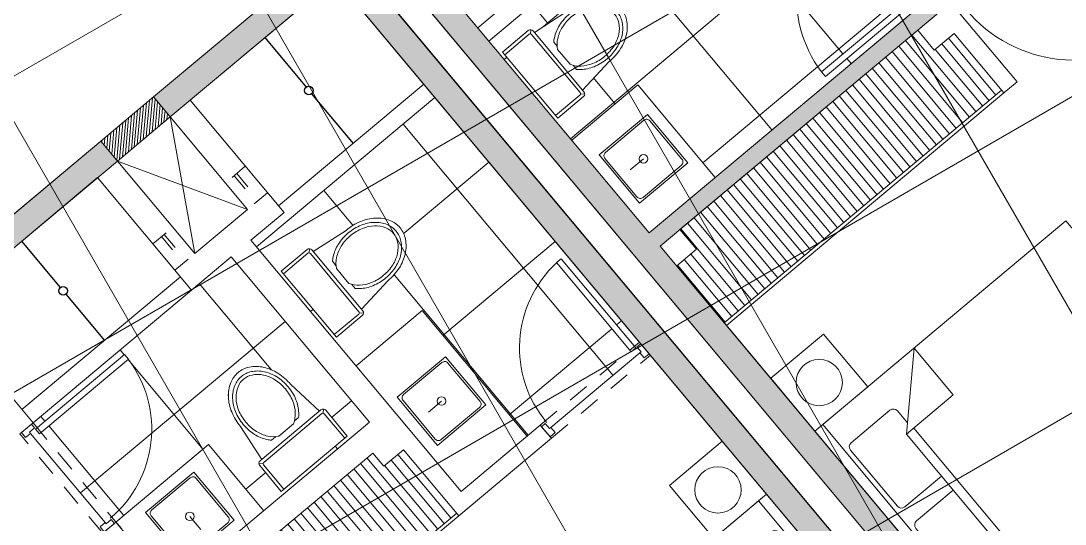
# Model space of a CAD drawing. Header units: inches. Extents: x 0 to 766, y -245 to 236.
# Drawn here: x 231.56 to 237.63, y 31.58 to 34.5 of the extents above; entities that cross this region are included whole.
import ezdxf

# ---------------------------------------------------------------- set-up
doc = ezdxf.new("R2010")
doc.units = ezdxf.units.IN
doc.header["$MEASUREMENT"] = 0
doc.set_wipeout_variables(frame=1)
doc.linetypes.add('HIDDEN2', pattern=[0.1875, 0.125, -0.0625])
for name, color, linetype, lineweight in [('A-PLACAS', 251, 'Continuous', 9), ('CLOSET', 251, 'Continuous', 9), ('DLP_ETAPAS', 251, 'Continuous', 9), ('DLP_HATCH', 251, 'Continuous', 9), ('HATCH', 251, 'Continuous', 9), ('MOBILIARIO', 251, 'Continuous', 9), ('MURO-BAJO', 251, 'Continuous', 9), ('MUROS', 251, 'Continuous', 9), ('PROYECCIONES', 251, 'HIDDEN2', 9), ('PUERTAS', 251, 'Continuous', 9), ('SANITARIOS', 251, 'Continuous', 9)]:
    doc.layers.add(name, color=color, linetype=linetype, lineweight=lineweight)

# ---------------------------------------------------------------- blocks, each defined once
blk = doc.blocks.new('CAMA 2PLAZAS C_VELADOR')
at = {"layer": 'MOBILIARIO'}
for p, q in [((-1.8499, 0), (-0.3999, 0)), ((-1.8499, -0.06), (-1.8499, 0)), ((-0.3999, 0), (-0.3999, -0.06))]:
    blk.add_line(p, q, dxfattribs=at)
at = {"layer": 'MOBILIARIO', "linetype": 'Continuous'}
for p, q in [((-1.8499, -0.06), (-0.3999, -0.06)), ((-1.8499, -1.9), (-1.8499, -0.06)), ((-0.3999, -0.06), (-0.3999, -1.9)), ((-1.6633, -0.3958), (-1.6633, -0.1184)), ((-1.6327, -0.0878), (-1.2086, -0.0878)), ((-1.1779, -0.1184), (-1.1779, -0.3958)), ((-1.0719, -0.3958), (-1.0719, -0.1184)), ((-1.0413, -0.0878), (-0.6172, -0.0878)), ((-0.5866, -0.1184), (-0.5866, -0.4118)), ((-1.8499, -0.396), (-0.7546, -0.396)), ((-0.3999, -0.7507), (-0.7546, -0.396)), ((-0.7546, -0.396), (-0.7546, -0.7507)), ((-0.7546, -0.452), (-1.8499, -0.452)), ((-0.6172, -0.4424), (-0.7082, -0.4424)), ((-0.7546, -0.7507), (-0.3999, -0.7507)), ((-0.3999, -1.9), (-1.8499, -1.9))]:
    blk.add_line(p, q, dxfattribs=at)
at = {"layer": 'MOBILIARIO'}
for points in [[(-2.2499, -0.4), (-1.8499, -0.4), (-1.8499, 0), (-2.2499, 0)], [(-0.4, -0.4), (0, -0.4), (0, 0), (-0.4, 0)]]:
    blk.add_lwpolyline(points, close=True, dxfattribs=at)
for centre in [(-2.0499, -0.2), (-0.2, -0.2)]:
    blk.add_circle(centre, 0.1344, dxfattribs=at)
at = {"layer": 'MOBILIARIO', "linetype": 'Continuous'}
for centre, start, end in [((-1.6327, -0.1184), 90, 180), ((-1.2086, -0.1184), 0, 90), ((-1.0413, -0.1184), 90, 180), ((-0.6172, -0.1184), 0, 90), ((-0.6172, -0.4118), 270, 0)]:
    blk.add_arc(centre, 0.0306, start, end, dxfattribs=at)
blk = doc.blocks.new('P-80 MARCO 3.5x1.5')
at = {"layer": 'PUERTAS'}
for p, q in [((0.038, 0.0762), (0.038, 0.7962)), ((0.038, 0.7962), (0.073, 0.7962)), ((0.073, 0.7962), (0.073, 0.0762)), ((0.038, 0.0762), (0.073, 0.0762))]:
    blk.add_line(p, q, dxfattribs=at)
at = {"layer": 'PUERTAS', "linetype": 'Continuous'}
for p, q in [((0, 0), (0, 0.0762)), ((0, 0.0762), (0.028, 0.0762)), ((0.028, 0.0762), (0.028, 0.0382)), ((0.8, 0.0762), (0.772, 0.0762)), ((0.772, 0.0762), (0.772, 0.0382)), ((0.8, 0), (0.8, 0.0762)), ((0, 0), (0.038, 0)), ((0.028, 0.0382), (0.038, 0.0382)), ((0.038, 0.0382), (0.038, 0)), ((0.762, 0.0382), (0.762, 0)), ((0.772, 0.0382), (0.762, 0.0382)), ((0.8, 0), (0.762, 0))]:
    blk.add_line(p, q, dxfattribs=at)
at = {"layer": 'PUERTAS', "color": 7, "linetype": 'Continuous'}
blk.add_arc((0.0365, 0.0755), 0.7216, 0.05198, 87.09685, dxfattribs=at)
blk = doc.blocks.new('SIFON JET_PLANTA')
blk.add_wipeout([(0, -0.25), (-0.195, -0.25), (-0.1995, -0.2495), (-0.2029, -0.2484), (-0.2029, -0.2484), (-0.2067, -0.2462), (-0.2067, -0.2462), (-0.209, -0.244), (-0.209, -0.244), (-0.2091, -0.2441), (-0.2108, -0.2423), (-0.2108, -0.2423), (-0.2108, -0.2423), (-0.2126, -0.2395), (-0.2126, -0.2395), (-0.2138, -0.2369), (-0.2138, -0.2369), (-0.2147, -0.2335), (-0.215, -0.23), (-0.215, -0.227), (-0.215, -0.2181), (-0.44, -0.19), (-0.4428, -0.19), (-0.4467, -0.1899), (-0.449, -0.1899), (-0.4518, -0.1898), (-0.455, -0.1897), (-0.4568, -0.1896), (-0.4592, -0.1894), (-0.4619, -0.1893), (-0.4639, -0.1891), (-0.4651, -0.189), (-0.4651, -0.189), (-0.4695, -0.1887), (-0.4735, -0.1883), (-0.4761, -0.188), (-0.4785, -0.1877), (-0.4812, -0.1874), (-0.4824, -0.1872), (-0.4862, -0.1867), (-0.4884, -0.1864), (-0.4916, -0.1859), (-0.4936, -0.1856), (-0.495, -0.1854), (-0.4974, -0.1849), (-0.4974, -0.1849), (-0.5022, -0.184), (-0.5066, -0.1832), (-0.5094, -0.1826), (-0.5118, -0.1821), (-0.5151, -0.1813), (-0.5177, -0.1807), (-0.5217, -0.1796), (-0.5238, -0.1791), (-0.5267, -0.1783), (-0.5267, -0.1783), (-0.5296, -0.1775), (-0.5321, -0.1768), (-0.5352, -0.1759), (-0.5385, -0.1749), (-0.5385, -0.1749), (-0.5412, -0.174), (-0.5428, -0.1735), (-0.5449, -0.1728), (-0.5465, -0.1722), (-0.5491, -0.1713), (-0.551, -0.1706), (-0.5543, -0.1693), (-0.5568, -0.1683), (-0.5598, -0.1671), (-0.5614, -0.1664), (-0.5644, -0.1652), (-0.5659, -0.1645), (-0.5675, -0.1637), (-0.5702, -0.1625), (-0.5738, -0.1608), (-0.5759, -0.1598), (-0.5781, -0.1587), (-0.5833, -0.1559), (-0.5871, -0.1538), (-0.5896, -0.1524), (-0.5918, -0.1511), (-0.5936, -0.15), (-0.595, -0.1492), (-0.5964, -0.1483), (-0.5987, -0.1469), (-0.6004, -0.1458), (-0.602, -0.1448), (-0.6039, -0.1435), (-0.6058, -0.1422), (-0.607, -0.1415), (-0.6086, -0.1403), (-0.612, -0.1379), (-0.6142, -0.1363), (-0.6153, -0.1355), (-0.6168, -0.1344), (-0.6179, -0.1335), (-0.6193, -0.1324), (-0.6204, -0.1315), (-0.6215, -0.1307), (-0.6223, -0.13), (-0.6235, -0.1291), (-0.6245, -0.1281), (-0.6245, -0.1281), (-0.6262, -0.1268), (-0.6276, -0.1255), (-0.6288, -0.1244), (-0.6305, -0.123), (-0.6318, -0.1217), (-0.6318, -0.1217), (-0.6335, -0.1201), (-0.6347, -0.119), (-0.6347, -0.119), (-0.6379, -0.1158), (-0.64, -0.1137), (-0.6458, -0.1074), (-0.6494, -0.1032), (-0.6554, -0.0958), (-0.6599, -0.0897), (-0.6623, -0.0862), (-0.6646, -0.0826), (-0.6679, -0.0774), (-0.6706, -0.0727), (-0.6722, -0.0699), (-0.6751, -0.0642), (-0.677, -0.0602), (-0.6779, -0.0581), (-0.6792, -0.0551), (-0.6803, -0.0522), (-0.6814, -0.0492), (-0.6827, -0.0457), (-0.6838, -0.0419), (-0.6855, -0.0361), (-0.6864, -0.0321), (-0.687, -0.0296), (-0.6876, -0.0264), (-0.6881, -0.0232), (-0.6891, -0.0164), (-0.6896, -0.0111), (-0.6899, -0.0065), (-0.69, 0), (-0.6899, 0.0044), (-0.6897, 0.0096), (-0.6893, 0.014), (-0.6887, 0.0194), (-0.6881, 0.0236), (-0.6881, 0.0236), (-0.6872, 0.0284), (-0.6867, 0.031), (-0.6855, 0.0361), (-0.6855, 0.0361), (-0.6838, 0.0421), (-0.6838, 0.0421), (-0.6819, 0.048), (-0.6804, 0.0521), (-0.6793, 0.0547), (-0.6779, 0.0582), (-0.6745, 0.0655), (-0.6745, 0.0655), (-0.6722, 0.0699), (-0.6705, 0.0728), (-0.669, 0.0755), (-0.6672, 0.0785), (-0.665, 0.082), (-0.6634, 0.0845), (-0.6611, 0.088), (-0.657, 0.0936), (-0.657, 0.0936), (-0.6534, 0.0984), (-0.6534, 0.0984), (-0.6503, 0.1023), (-0.6453, 0.108), (-0.6386, 0.1152), (-0.6326, 0.121), (-0.6299, 0.1235), (-0.6251, 0.1276), (-0.6206, 0.1314), (-0.6168, 0.1344), (-0.6106, 0.1389), (-0.6061, 0.142), (-0.6, 0.1461), (-0.5963, 0.1484), (-0.5908, 0.1517), (-0.5862, 0.1543), (-0.5794, 0.158), (-0.5693, 0.1629), (-0.5517, 0.1703), (-0.5465, 0.1722), (-0.5385, 0.1749), (-0.5346, 0.176), (-0.5265, 0.1784), (-0.5216, 0.1797), (-0.5148, 0.1813), (-0.5079, 0.1829), (-0.5016, 0.1842), (-0.4865, 0.1867), (-0.4763, 0.188), (-0.4726, 0.1884), (-0.4636, 0.1892), (-0.4549, 0.1897), (-0.449, 0.1899), (-0.44, 0.19), (-0.4322, 0.191), (-0.215, 0.2181), (-0.215, 0.2234), (-0.215, 0.2278), (-0.2149, 0.2323), (-0.2142, 0.2356), (-0.2129, 0.239), (-0.211, 0.2419), (-0.2091, 0.2441), (-0.2077, 0.2455), (-0.2055, 0.247), (-0.2007, 0.2492), (-0.195, 0.25), (-0.195, 0.25), (-0.1605, 0.25), (-0.0975, 0.25), (-0.0323, 0.25), (0, 0.25)])
for p, q in [((-0.2091, 0.2441), (-0.1921, 0.2271)), ((-0.195, 0.25), (0, 0.25)), ((0, 0.25), (0, -0.25)), ((-0.215, 0.2181), (-0.44, 0.19)), ((-0.215, -0.23), (-0.215, 0.23)), ((-0.195, -0.22), (-0.195, 0.22)), ((-0.185, 0.23), (0, 0.23)), ((-0.265, 0.0718), (-0.265, 0.1028)), ((-0.255, -0.0562), (-0.255, 0.0562)), ((-0.265, -0.1028), (-0.265, -0.0718)), ((-0.215, -0.2181), (-0.44, -0.19)), ((-0.2091, -0.2441), (-0.1921, -0.2271)), ((0, -0.23), (-0.185, -0.23)), ((0, -0.25), (-0.195, -0.25))]:
    blk.add_line(p, q)
for points in [[(-0.44, 0.19, 0.076393), (-0.5385, 0.1749, 0.086437), (-0.6168, 0.1344, 0.105872), (-0.6722, 0.0699, 0.125404), (-0.69, 0, 0.125404), (-0.6722, -0.0699, 0.105872), (-0.6168, -0.1344, 0.086437), (-0.5385, -0.1749, 0.076393), (-0.44, -0.19, 0.076393)], [(-0.265, 0.1028, 0.0362), (-0.2844, 0.1202, 0.08725), (-0.3535, 0.1565, 0.077598), (-0.44, 0.17, 0.077598), (-0.5265, 0.1565, 0.08725), (-0.5956, 0.1202, 0.105601), (-0.6443, 0.0627, 0.12364), (-0.66, 0, 0.12364), (-0.6443, -0.0627, 0.105601), (-0.5956, -0.1202, 0.08725), (-0.5265, -0.1565, 0.077598), (-0.44, -0.17, 0.077598)], [(-0.255, 0.0562, 0.100268), (-0.2967, 0.1044, 0.08725), (-0.3596, 0.1374, 0.077598), (-0.44, 0.15, 0.077598), (-0.5204, 0.1374, 0.08725), (-0.5833, 0.1044, 0.105601), (-0.6266, 0.0532, 0.12364), (-0.64, 0, 0.12364), (-0.6266, -0.0532, 0.105601), (-0.5833, -0.1044, 0.08725), (-0.5204, -0.1374, 0.077598), (-0.44, -0.15, 0.077598)], [(-0.44, -0.15, 0.077598), (-0.3596, -0.1374, 0.08725), (-0.2967, -0.1044, 0.100268), (-0.255, -0.0562, 0.12364)], [(-0.44, -0.17, 0.077598), (-0.3535, -0.1565, 0.08725), (-0.2844, -0.1202, 0.0362), (-0.265, -0.1028, 0.12364)]]:
    blk.add_lwpolyline(points, format="xyb")
for centre, radius, start, end in [((-0.195, 0.23), 0.02, 90, 180), ((-0.185, 0.22), 0.01, 90, 180), ((-0.195, -0.23), 0.02, 180, 270), ((-0.185, -0.22), 0.01, 180, 270)]:
    blk.add_arc(centre, radius, start, end)
blk = doc.blocks.new('BOWL-ITALGRIF_VARADERO')
blk.add_lwpolyline([(0.1825, 0.1825), (-0.1825, 0.1825), (-0.1825, -0.1825), (0.1825, -0.1825)], close=True)
blk.add_lwpolyline([(0.145, 0.17), (-0.145, 0.17, 0.414214), (-0.17, 0.145), (-0.17, -0.145, 0.414214), (-0.145, -0.17), (0.145, -0.17, 0.414214), (0.17, -0.145), (0.17, 0.145, 0.414214)], format="xyb", close=True)
blk.add_circle((0, 0), 0.025)
at = {"layer": 'PROYECCIONES', "color": 251, "ltscale": 0.1}
blk.add_line((0, 0), (0, -0.1825), dxfattribs=at)
blk = doc.blocks.new('P-90 MARCO 3.5x1.5')
at = {"layer": 'PUERTAS'}
for p, q in [((0.038, 0.0762), (0.038, 0.8962)), ((0.038, 0.8962), (0.073, 0.8962)), ((0.073, 0.8962), (0.073, 0.0762)), ((0.038, 0.0762), (0.073, 0.0762))]:
    blk.add_line(p, q, dxfattribs=at)
at = {"layer": 'PUERTAS', "linetype": 'Continuous'}
for p, q in [((0, 0), (0, 0.0762)), ((0, 0.0762), (0.028, 0.0762)), ((0.028, 0.0762), (0.028, 0.0382)), ((0.9, 0.0762), (0.872, 0.0762)), ((0.872, 0.0762), (0.872, 0.0382)), ((0.9, 0), (0.9, 0.0762)), ((0.028, 0.0382), (0.038, 0.0382)), ((0.038, 0.0382), (0.038, 0)), ((0.862, 0.0382), (0.862, 0)), ((0.872, 0.0382), (0.862, 0.0382)), ((0, 0), (0.038, 0)), ((0.9, 0), (0.862, 0))]:
    blk.add_line(p, q, dxfattribs=at)
at = {"layer": 'PUERTAS', "color": 7, "linetype": 'Continuous'}
blk.add_arc((0.038, 0.0762), 0.82, 0, 87.55371, dxfattribs=at)
blk = doc.blocks.new('A$C1EFC3661')
at = {"layer": 'PUERTAS'}
for p, q in [((0.038, 0.0762), (0.038, 0.75)), ((0.038, 0.75), (0.073, 0.75)), ((0.073, 0.75), (0.073, 0.0762)), ((0.038, 0.0762), (0.073, 0.0762))]:
    blk.add_line(p, q, dxfattribs=at)
at = {"layer": 'PUERTAS', "linetype": 'Continuous'}
for p, q in [((0, 0), (0, 0.0762)), ((0, 0.0762), (0.028, 0.0762)), ((0.028, 0.0762), (0.028, 0.0382)), ((0.75, 0.0762), (0.722, 0.0762)), ((0.722, 0.0762), (0.722, 0.0382)), ((0.75, 0), (0.75, 0.0762)), ((0, 0), (0.038, 0)), ((0.028, 0.0382), (0.038, 0.0382)), ((0.038, 0.0382), (0.038, 0)), ((0.712, 0.0382), (0.712, 0)), ((0.722, 0.0382), (0.712, 0.0382)), ((0.75, 0), (0.712, 0))]:
    blk.add_line(p, q, dxfattribs=at)
blk.add_arc((0.038, 0.0762), 0.6738, 89.99756, 90, dxfattribs=at)
at = {"layer": 'PUERTAS', "color": 7, "linetype": 'Continuous'}
blk.add_arc((0.038, 0.0762), 0.6738, 0, 87.02248, dxfattribs=at)
blk = doc.blocks.new('ESTRUCTURAS_PISO-1')
at = {"layer": 'HATCH'}
h = blk.add_hatch(color=256, dxfattribs=at)
h.dxf.hatch_style = 1
h.paths.add_polyline_path([(0.15, 19.45), (0.15, 14.6), (0, 14.6), (0, 19.45)])
h.paths.add_polyline_path([(0.15, 25.95), (-5.75, 25.95), (-5.75, 24.9), (-5.6, 24.9), (-5.6, 25.8), (0, 25.8), (0, 20.55), (-1.4, 20.55), (-1.4, 20.45), (0, 20.45), (0, 19.5), (1.8, 19.5), (1.8, 20.15), (1.7, 20.15), (1.7, 19.65), (0.15, 19.65)])
h.paths.add_polyline_path([(-2.4, 21.4), (-2.3, 21.4), (-2.3, 23.1), (-5.75, 23.1), (-5.75, 21.8), (-5.65, 21.8), (-5.65, 23), (-2.4, 23)], flags=17)
h.paths.add_polyline_path([(-5.75, 20.45), (-2.3, 20.45), (-2.3, 20.6), (-5.75, 20.6)], flags=17)
h.paths.add_polyline_path([(-6.25, 17.5), (-6.25, 17.75), (-5, 17.75), (-5, 17.5)])
h.paths.add_polyline_path([(1.15, 15.1), (1.05, 15.1), (1.05, 13.1), (0.15, 13.1), (0.15, 13.7), (0, 13.7), (0, 13.025), (0, 12.35), (0.15, 12.35), (0.15, 12.95), (1.05, 12.95), (1.05, 10.95), (1.15, 10.95), (1.15, 12.95), (6.4, 12.95), (6.4, 12.6), (6.55, 12.6), (6.55, 13.025), (6.55, 13.45), (6.4, 13.45), (6.4, 13.1), (1.15, 13.1)])
h.paths.add_polyline_path([(0.15, 6.5), (0.15, 11.45), (0, 11.45), (0, 6.6), (-1.45, 6.6), (-1.45, 7.05), (-4.1, 7.05), (-4.1, 6.9), (-1.6, 6.9), (-1.6, 6.45), (0, 6.45), (0, 1.15), (-0.9, 1.15), (-0.9, 1), (0, 1), (0, 0), (4.6, 0), (4.6, 0.15), (0.15, 0.15), (0.15, 6.35), (1.8, 6.35), (1.8, 6.5)])
h.paths.add_polyline_path([(2.7, 5.55), (6.15, 5.55), (6.15, 5.65), (2.7, 5.65)])
h.paths.add_polyline_path([(2.7, 6.45), (2.8, 6.45), (2.8, 8.15), (6.05, 8.15), (6.05, 6.85), (6.15, 6.85), (6.15, 8.25), (2.7, 8.25)])
h.paths.add_polyline_path([(2.8, 3.05), (6.05, 3.05), (6.05, 4.35), (6.15, 4.35), (6.15, 2.9), (2.7, 2.9), (2.7, 4.75), (2.8, 4.75)])
h.paths.add_polyline_path([(-8.4, 9.4), (-8.4, 9.3), (-6.65, 9.3), (-6.65, 8.4), (-7.25, 8.4), (-7.25, 8.25), (-6.5, 8.25), (-6.5, 15.55), (-4, 15.55), (-4, 8.25), (-1.9, 8.25), (-1.9, 8.4), (-3.85, 8.4), (-3.85, 12.1), (-1.2, 12.1), (-1.2, 12.25), (-3.85, 12.25), (-3.85, 13.85), (-1.2, 13.85), (-1.2, 14), (-3.85, 14), (-3.85, 15.7), (-6.65, 15.7), (-6.65, 9.4)])
h.paths.add_polyline_path([(-10.9, 0.4), (-10.75, 0.4), (-10.75, 3.5), (-10.6, 3.5), (-10.6, 0.2), (-10.9, 0.2)])
h.paths.add_polyline_path([(-6.15, 5.25), (-6.3, 5.25), (-6.3, 6.9), (-11.1, 6.9), (-11.1, 7.05), (-4.75, 7.05), (-4.75, 6.9), (-6.15, 6.9)])
h.paths.add_polyline_path([(-12, 6.9), (-12.6, 6.9), (-12.6, 6), (-10.6, 6), (-10.6, 5.9), (-12.6, 5.9), (-12.6, 0.4), (-12.45, 0.4), (-12.45, 0.2), (-12.6, 0.2), (-12.75, 0.2), (-12.75, 6.9), (-14.95, 6.9), (-14.95, 7.05), (-12.6, 7.05), (-12, 7.05)])
h.paths.add_polyline_path([(-6.2, 4.25), (-7.8, 4.25), (-7.8, 0.8), (-6.6, 0.8), (-6.6, 0.7), (-7.9, 0.7), (-7.9, 4.35), (-6.2, 4.35)])
h.paths.add_polyline_path([(-5.3, 4.35), (-5.3, 0.7), (-5.4, 0.7), (-5.4, 4.35)])
h.paths.add_polyline_path([(-2.8, 4.25), (-4.5, 4.25), (-4.5, 4.35), (-2.7, 4.35), (-2.7, 0.7), (-4.1, 0.7), (-4.1, 0.8), (-2.8, 0.8)])
h.paths.add_polyline_path([(-8.1, 14.9), (-8.4, 14.9), (-8.4, 11.8), (-8.25, 11.8), (-8.25, 14.7), (-8.1, 14.7)])
h.paths.add_polyline_path([(-16.3, 11.05), (-14.6, 11.05), (-14.6, 10.95), (-16.4, 10.95), (-16.4, 14.4), (-15, 14.4), (-15, 14.3), (-16.3, 14.3)])
h.paths.add_polyline_path([(-12.8, 10.05), (-12.8, 8.4), (-8.15, 8.4), (-8.15, 8.25), (-14.35, 8.25), (-14.35, 8.4), (-12.95, 8.4), (-12.95, 10.05)])
h.paths.add_polyline_path([(-13.7, 10.95), (-13.7, 14.4), (-13.8, 14.4), (-13.8, 10.95)])
h.paths.add_polyline_path([(-19.1, 8.4), (-19.1, 13.15), (-18.2, 13.15), (-18.2, 13.3), (-19.25, 13.3), (-19.25, 8.25), (-15, 8.25), (-15, 8.4)])
h.paths.add_polyline_path([(-11.2, 11.05), (-11.2, 14.3), (-12.45, 14.3), (-12.45, 14.4), (-11.1, 14.4), (-11.1, 10.95), (-12.9, 10.95), (-12.9, 11.05)])
h.paths.add_polyline_path([(-19.1, 0.85), (-17.8, 0.85), (-17.8, 0.7), (-19.25, 0.7), (-19.25, 7.05), (-17.65, 7.05), (-17.65, 6.9), (-19.1, 6.9), (-19.1, 4.6), (-16.9, 4.6), (-16.9, 4.5), (-19.1, 4.5)])
h.paths.add_polyline_path([(-16, 0.7), (-15.85, 0.7), (-15.85, 4.5), (-16, 4.5)])
h.paths.add_polyline_path([(-23.7117, 4.695), (-26.8328, 2.5272), (-26.7757, 2.4451), (-23.6547, 4.6128)])
h.paths.add_polyline_path([(-26.5244, 11.8122), (-27.6653, 13.4548), (-27.5421, 13.5404), (-26.4012, 11.8978), (-25.7851, 12.3256), (-25.3573, 11.7096), (-25.4805, 11.6241), (-25.8228, 12.1169), (-26.562, 11.6034), (-25.4211, 9.9608), (-25.5032, 9.9037), (-26.6441, 11.5464), (-30.8739, 8.6085), (-30.6743, 8.321), (-30.7975, 8.2355), (-31.2824, 8.9336), (-31.1592, 9.0192), (-30.9595, 8.7317)])
h.paths.add_polyline_path([(-22.35, 2.3), (-22.95, 2.3), (-22.95, 2.3712), (-23.7733, 3.5565), (-23.1983, 3.9558), (-23.1413, 3.8737), (-23.6341, 3.5314), (-22.8483, 2.4), (-22.25, 2.4), (-22.25, 0.2), (-22.95, 0.2), (-22.95, 0.3), (-22.35, 0.3)])
h.paths.add_polyline_path([(-25.968, 1.5451), (-26.0912, 1.4595), (-25.2164, 0.2), (-24.15, 0.2), (-24.15, 0.35), (-25.1379, 0.35)])
h.paths.add_polyline_path([(-24.2502, 5.295), (-25.22, 6.6912), (-28.1768, 4.6376), (-27.4352, 3.5699), (-27.5173, 3.5128), (-28.316, 4.6627), (-25.1949, 6.8304), (-24.1681, 5.352)])
h.paths.add_polyline_path([(-19.4, 0.7), (-20.45, 0.7), (-20.45, 0.85), (-19.55, 0.85), (-19.55, 6.9), (-20.8, 6.9), (-20.8, 7.05), (-19.4, 7.05)])
h.paths.add_polyline_path([(-24.9671, 10.8849), (-23.1416, 8.2566), (-24.4558, 7.3438), (-24.3987, 7.2617), (-23.2488, 8.0604), (-22.4428, 6.9), (-21.2, 6.9), (-21.2, 7.05), (-22.3644, 7.05), (-23.0971, 8.1049), (-22.9328, 8.219), (-24.8439, 10.9704)])
h.paths.add_polyline_path([(-29.6365, 12.0857), (-29.5509, 11.9625), (-32.0149, 10.2512), (-31.9293, 10.128), (-32.1346, 9.9854), (-32.3058, 10.2318)])
h.paths.add_polyline_path([(-36.7796, 20.0913), (-32.9194, 22.7724), (-33.0049, 22.8956), (-36.9884, 20.1289), (-36.3894, 19.2665), (-36.2662, 19.3521)])
h.paths.add_polyline_path([(-33.4575, 18.9895), (-32.4877, 17.5933), (-32.4056, 17.6503), (-33.4324, 19.1287), (-36.4303, 17.0465), (-35.6316, 15.8967), (-35.5495, 15.9537), (-36.2911, 17.0214)])
h.paths.add_polyline_path([(-31.9492, 16.9933), (-34.9471, 14.9111), (-34.89, 14.8289), (-31.8922, 16.9111)])
h.paths.add_polyline_path([(-33.4103, 12.8737), (-34.1233, 13.9004), (-34.2055, 13.8434), (-33.4354, 12.7346), (-30.4375, 14.8167), (-31.4358, 16.2541), (-31.518, 16.197), (-30.5767, 14.8418)])
h.paths.add_polyline_path([(-26.3945, 13.7287), (-26.5177, 13.6432), (-29.2559, 17.5855), (-29.1327, 17.6711)])
h.paths.add_polyline_path([(6.4, 14.95), (3.55, 14.95), (3.55, 15.1), (6.65, 15.1), (6.65, 14.8), (6.4, 14.8)])
h.paths.add_polyline_path([(2.7, 20.4), (6.15, 20.4), (6.15, 20.5), (2.7, 20.5)])
h.paths.add_polyline_path([(6.15, 17.8), (6.15, 19.2), (6.05, 19.2), (6.05, 17.9), (2.8, 17.9), (2.8, 19.6), (2.7, 19.6), (2.7, 17.8)])
h.paths.add_polyline_path([(5.05, 25.95), (0.2, 25.95), (0.2, 25.8), (4.9, 25.8), (4.9, 24.9), (5.05, 24.9)])
h.paths.add_polyline_path([(2.7, 23.1), (2.7, 21.3), (2.8, 21.3), (2.8, 23), (6.05, 23), (6.05, 21.7), (6.15, 21.7), (6.15, 23.1)])
h.paths.add_polyline_path([(-23.7523, 12.6418), (-22.0124, 10.1367), (-22.5463, 9.7659), (-22.6318, 9.8892), (-22.2212, 10.1744), (-23.8755, 12.5562), (-24.2862, 12.271), (-25.7123, 14.3243), (-25.5891, 14.4099), (-24.2485, 12.4797), (-23.2219, 13.1928), (-24.5054, 15.0408), (-24.9161, 14.7556), (-24.9731, 14.8377), (-24.4393, 15.2085), (-23.0987, 13.2784), (-18.7867, 16.2733), (-18.8723, 16.3965), (-18.708, 16.5106), (-18.5369, 16.2642)])
h.paths.add_polyline_path([(-20.0417, 18.0802), (-19.9562, 17.957), (-19.7919, 18.0711), (-19.963, 18.3175), (-22.4681, 16.5776), (-22.3825, 16.4544)])
h.paths.add_polyline_path([(-29.1612, 17.7122), (-30.6396, 16.6853), (-30.7252, 16.8085), (-29.37, 17.7498), (-32.9639, 22.9242), (-27.5431, 26.6892), (-26.8015, 25.6215), (-26.9247, 25.5359), (-27.5807, 26.4804), (-32.7551, 22.8865), (-29.8457, 18.6978), (-28.4906, 19.639), (-28.4335, 19.5569), (-29.7887, 18.6156)])
h.paths.add_polyline_path([(-27.4947, 19.7828), (-27.4376, 19.7007), (-24.5219, 21.7258), (-24.579, 21.808)])
h.paths.add_polyline_path([(-27.8689, 20.4969), (-27.951, 20.4399), (-28.9779, 21.9183), (-25.7747, 24.1431), (-25.7176, 24.0609), (-26.0051, 23.8613), (-25.2635, 22.7936), (-25.3456, 22.7365), (-26.0872, 23.8042), (-28.8387, 21.8932)])
h.paths.add_polyline_path([(-26.9812, 19.0436), (-26.0115, 17.6474), (-23.0958, 19.6725), (-23.8374, 20.7402), (-23.9195, 20.6832), (-23.2349, 19.6976), (-25.9864, 17.7866), (-26.8991, 19.1007)])
h.paths.add_polyline_path([(6.4, 11.25), (6.4, 11.1), (3.55, 11.1), (3.55, 10.95), (6.65, 10.95), (6.65, 11.25)])
edge = h.paths.add_edge_path()
edge.add_line((-29.9383, 6.8232), (-27.4744, 8.5346))
edge.add_line((-27.4744, 8.5346), (-27.5599, 8.6578))
edge.add_line((-27.5599, 8.6578), (-29.8186, 7.089))
edge.add_line((-29.8186, 7.089), (-29.9041, 7.2122))
edge.add_line((-29.9041, 7.2122), (-30.1095, 7.0696))
edge.add_line((-30.1095, 7.0696), (-29.9383, 6.8232))
edge = h.paths.add_edge_path(flags=17)
edge.add_line((-6.65, 15.7), (-6.25, 15.7))
h.paths.add_polyline_path([(-1.45, 15.4), (-1.45, 16.25), (-1.2, 16.25), (-1.2, 15.4)])
h.paths.add_polyline_path([(-2.6, 17.5), (-2.6, 17.75), (-1.5, 17.75), (-1.5, 17.5)])
h.paths.add_polyline_path([(-17.35, 7.05), (-15.85, 7.05), (-15.85, 6.9), (-17.35, 6.9)])
at = {"layer": 'A-PLACAS'}
for points in [[(-24.9671, 10.8849), (-23.1416, 8.2566), (-24.4558, 7.3438), (-24.3987, 7.2617), (-23.2488, 8.0604), (-22.4428, 6.9), (-21.2, 6.9), (-21.2, 7.05), (-22.3644, 7.05), (-23.0971, 8.1049), (-22.9328, 8.219), (-24.8439, 10.9704)], [(-19.1, 0.85), (-17.8, 0.85), (-17.8, 0.7), (-19.25, 0.7), (-19.25, 7.05), (-17.65, 7.05), (-17.65, 6.9), (-19.1, 6.9), (-19.1, 4.6), (-16.9, 4.6), (-16.9, 4.5), (-19.1, 4.5)]]:
    blk.add_lwpolyline(points, close=True, dxfattribs=at)
at = {"layer": 'A-PLACAS', "elevation": 0}
blk.add_lwpolyline([(-19.4, 0.7), (-20.45, 0.7), (-20.45, 0.85), (-19.55, 0.85), (-19.55, 6.9), (-20.8, 6.9), (-20.8, 7.05), (-19.4, 7.05)], close=True, dxfattribs=at)
blk = doc.blocks.new('TORRE-A_PLAN-GEN')
at = {"layer": 'HATCH'}
h = blk.add_hatch(dxfattribs=at)
h.set_pattern_fill('_USER', color=256, scale=0.6, angle=55.21776, double=1, pattern_type=0)
h.set_pattern_definition([(55.218, (22.94175, 5.8089), (-0.4928, 0.34228), []), (145.218, (22.94175, 5.8089), (-0.34228, -0.4928), [])])
h.paths.add_polyline_path([(23.2441, 6.2442), (24.1494, 7.5476), (24.1264, 7.5636), (24.148, 7.5948), (23.537, 8.0192), (23.5153, 7.988), (23.4923, 8.004), (23.0434, 7.3576), (22.5095, 7.7284), (21.7679, 6.6607), (22.3839, 6.2329), (22.6692, 6.6435)])
h.paths.add_polyline_path([(23.7074, 6.9779), (24.1181, 7.5693), (24.0894, 7.5892), (23.6787, 6.9979)], flags=16)
h = blk.add_hatch(dxfattribs=at)
h.set_pattern_fill('_USER', color=256, scale=0.05, angle=145.21776, pattern_type=0)
h.set_pattern_definition([(145.2178, (23.041, 5.776513), (-0.028523, -0.0410663), [])])
h.paths.add_polyline_path([(23.2498, 5.8141), (23.1642, 5.6909), (23.5174, 5.4456), (24.7153, 7.1704), (24.3622, 7.4157), (24.2766, 7.2925), (24.1534, 7.3781), (23.1266, 5.8997)])
h = blk.add_hatch(dxfattribs=at)
h.set_pattern_fill('_USER', color=256, scale=0.6, angle=55.21776, double=1, pattern_type=0)
h.set_pattern_definition([(55.218, (21.5523, 6.2626), (-0.4928, 0.34228), []), (145.218, (21.5523, 6.2626), (-0.34228, -0.4928), [])])
h.paths.add_polyline_path([(22.5047, 4.5662), (22.5869, 4.5091), (22.6439, 4.5913), (22.6537, 4.5845), (22.6697, 4.6075), (22.7009, 4.5858), (23.0911, 5.1476), (23.0968, 5.1558), (23.0656, 5.1775), (23.0815, 5.2005), (21.5523, 6.2626), (20.7822, 5.1538), (21.5214, 4.6404), (21.8066, 5.0511)])
h.paths.add_polyline_path([(22.4865, 5.5249), (22.5064, 5.5536), (23.0599, 5.1693), (23.0399, 5.1405)], flags=16)
h = blk.add_hatch(dxfattribs=at)
h.set_pattern_fill('ANSI31', color=256, scale=0.005, angle=55.21776)
h.set_pattern_definition([(100.2177591, (-2266.991042, -4881.390443), (-0.015623233175, -0.002816062883), [])])
h.paths.add_polyline_path([(20.1, 5.7494), (19.8719, 5.4208), (19.7487, 5.5064), (19.9768, 5.8349)])
h = blk.add_hatch(dxfattribs=at)
h.set_pattern_fill('_USER', color=256, scale=0.6, angle=55.21776, double=1, pattern_type=0)
h.set_pattern_definition([(55.218, (20.65555, 5.05914), (-0.4928, 0.34228), []), (145.218, (20.65555, 5.05914), (-0.34228, -0.4928), [])])
h.paths.add_polyline_path([(20.8152, 3.9742), (21.2258, 3.689), (21.6822, 4.3461), (20.6555, 5.0591), (20.4844, 4.8127), (19.8284, 3.8682), (19.7931, 3.8174), (19.8161, 3.8014), (19.7944, 3.7702), (19.8026, 3.7645), (20.3562, 3.38), (20.3644, 3.3743), (20.3861, 3.4055), (20.4091, 3.3895), (20.4159, 3.3993)])
h.paths.add_polyline_path([(20.2374, 4.3291), (19.853, 3.7757), (19.8243, 3.7957), (20.2087, 4.3491)], flags=16)
h = blk.add_hatch(dxfattribs=at)
h.set_pattern_fill('_USER', color=256, scale=0.05, angle=505.21776, pattern_type=0)
h.set_pattern_definition([(145.2178, (22.257135, 3.946743), (-0.028523, -0.0410663), [])])
h.paths.add_polyline_path([(21.9161, 4.2445), (21.8305, 4.1213), (21.7484, 4.1784), (21.0943, 3.2367), (21.2911, 3.1), (21.2911, 3.02), (21.65, 3.02), (22.3103, 3.9707)])
for p, q in [((20.5079, 6.3366, 0), (20.8159, 6.1227, 0)), ((20.857, 6.0942, 0), (21.165, 5.8802, 0)), ((19.4583, 4.8254, 0), (19.7457, 4.6257, 0)), ((19.7868, 4.5972, 0), (20.0743, 4.3975, 0))]:
    blk.add_line(p, q)
for centre in [(20.8364, 6.1084, 0), (19.7663, 4.6114, 0)]:
    blk.add_circle(centre, 0.025)
at = {"layer": 'CLOSET'}
for p, q in [((24.7153, 7.1704, 0), (23.5174, 5.4456, 0)), ((24.7318, 7.159, 0), (23.5338, 5.4342, 0)), ((22.3103, 3.9707, 0), (21.65, 3.02, 0)), ((22.3267, 3.9593, 0), (21.6604, 3, 0))]:
    blk.add_line(p, q, dxfattribs=at)
at = {"layer": 'HATCH'}
for p, q in [((22.7066, 4.594, 0), (23.0911, 5.1476, 0)), ((20.3562, 3.38, 0), (19.8026, 3.7645, 0))]:
    blk.add_line(p, q, dxfattribs=at)
at = {"layer": 'MURO-BAJO', "color": 4}
for p, q in [((21.4702, 6.3197, 0), (20.8427, 5.4162, 0)), ((21.5523, 6.2626, 0), (20.7822, 5.1538, 0)), ((20.4023, 4.8698, 0), (19.7177, 3.8842, 0)), ((20.4844, 4.8127, 0), (19.7999, 3.8271, 0))]:
    blk.add_line(p, q, dxfattribs=at)
at = {"layer": 'MURO-BAJO', "elevation": 0}
blk.add_lwpolyline([(22.5869, 4.5091), (21.8066, 5.0511), (21.5214, 4.6404)], dxfattribs=at)
at = {"layer": 'MUROS'}
for p, q in [((22.9589, 5.8336, 0), (24.2139, 7.6405, 0)), ((24.2139, 7.6405, 0), (24.7888, 7.2412, 0)), ((24.2766, 7.2925, 0), (24.3622, 7.4157, 0)), ((24.3622, 7.4157, 0), (24.7318, 7.159, 0)), ((23.1266, 5.8997, 0), (24.1534, 7.3781, 0)), ((24.1534, 7.3781, 0), (24.2766, 7.2925, 0)), ((24.7318, 7.159, 0), (24.7888, 7.2412, 0)), ((22.9589, 5.8336, 0), (21.0698, 7.1456, 0)), ((20.7755, 6.9848, 0), (19.9768, 5.8349, 0)), ((20.8131, 6.776, 0), (20.1856, 5.8726, 0)), ((23.2498, 5.8141, 0), (23.1266, 5.8997, 0)), ((19.9768, 5.8349, 0), (20.675, 5.35, 0)), ((20.1856, 5.8726, 0), (20.8837, 5.3877, 0)), ((23.1642, 5.6909, 0), (23.2498, 5.8141, 0)), ((26.0388, 3.6943, 0), (23.1642, 5.6909, 0)), ((19.7487, 5.5064, 0), (19.2233, 4.75, 0)), ((20.4468, 5.0215, 0), (19.7487, 5.5064, 0)), ((20.675, 5.35, 0), (20.4468, 5.0215, 0)), ((20.8837, 5.3877, 0), (20.7411, 5.1823, 0)), ((19.7863, 5.2976, 0), (19.1017, 4.312, 0)), ((20.4844, 4.8127, 0), (19.7863, 5.2976, 0)), ((20.7411, 5.1823, 0), (22.3016, 4.0985, 0)), ((20.6555, 5.0591, 0), (20.4844, 4.8127, 0)), ((20.6555, 5.0591, 0), (21.6822, 4.3461, 0)), ((22.3016, 4.0985, 0), (22.6439, 4.5913, 0)), ((22.6439, 4.5913, 0), (22.726, 4.5342, 0)), ((22.3267, 3.9593, 0), (22.726, 4.5342, 0)), ((19.1017, 4.312, 0), (19.7999, 3.8271, 0)), ((21.8305, 4.1213, 0), (21.9161, 4.2445, 0)), ((21.9161, 4.2445, 0), (22.3267, 3.9593, 0)), ((21.0943, 3.2367, 0), (21.7484, 4.1784, 0)), ((21.7484, 4.1784, 0), (21.8305, 4.1213, 0)), ((19.7428, 3.745, 0), (19.7999, 3.8271, 0)), ((20.3588, 3.3172, 0), (20.4159, 3.3993, 0)), ((20.8265, 3.1141, 0), (20.4159, 3.3993, 0))]:
    blk.add_line(p, q, dxfattribs=at)
at = {"layer": 'MUROS', "color": 3, "elevation": 0}
blk.add_lwpolyline([(20.1, 5.7494), (19.8719, 5.4208), (19.7487, 5.5064), (19.9768, 5.8349)], close=True, dxfattribs=at)
at = {"layer": 'PROYECCIONES', "linetype": 'Continuous'}
for p, q in [((20.4468, 5.0215, 0), (20.1, 5.7494, 0)), ((19.8719, 5.4208, 0), (20.675, 5.35, 0))]:
    blk.add_line(p, q, dxfattribs=at)
at = {"layer": 'PROYECCIONES', "ltscale": 0.5}
for p, q in [((20.5963, 5.5873, 0), (20.5107, 5.4641, 0)), ((20.5478, 5.5175, 0), (20.712, 5.4034, 0)), ((20.5592, 5.5339, 0), (20.7235, 5.4199, 0)), ((20.7605, 5.4732, 0), (20.675, 5.35, 0)), ((20.1969, 5.0124, 0), (20.2825, 5.1356, 0)), ((20.234, 5.0658, 0), (20.3983, 4.9517, 0)), ((20.2454, 5.0822, 0), (20.4097, 4.9681, 0)), ((20.3612, 4.8983, 0), (20.4468, 5.0215, 0))]:
    blk.add_line(p, q, dxfattribs=at)
at = {"layer": 'PROYECCIONES'}
for p, q in [((22.6439, 4.5913, 0), (23.0718, 5.2073, 0)), ((22.726, 4.5342, 0), (23.1539, 5.1502, 0)), ((20.4569, 3.3708, 0), (19.7999, 3.8271, 0)), ((20.3588, 3.3172, 0), (19.7428, 3.745, 0))]:
    blk.add_line(p, q, dxfattribs=at)
for name, p, rotation in [('ESTRUCTURAS_PISO-1', (37.6327, 18.8968, 0), 55.21775912192494), ('P-90 MARCO 3.5x1.5', (24.8192, 8.3158, 0), 235.2177590968038)]:
    blk.add_blockref(name, p, dxfattribs=dict(rotation=rotation))
at = {"layer": 'MOBILIARIO', "extrusion": (-3.97374e-09, 5.74359e-08, 1), "rotation": 145.2177590968039}
blk.add_blockref('CAMA 2PLAZAS C_VELADOR', (23.8624, 5.206, 0), dxfattribs=at)
at = {"layer": 'MOBILIARIO', "extrusion": (5.52087e-08, 1.63303e-08, -1), "zscale": -1, "rotation": 34.78224090319626}
blk.add_blockref('CAMA 2PLAZAS C_VELADOR', (-23.6878, 4.7794, 0), dxfattribs=at)
at = {"layer": 'PUERTAS', "linetype": 'Continuous', "extrusion": (1.63303e-08, -5.52087e-08, 1), "rotation": 145.2177590968039}
blk.add_blockref('P-80 MARCO 3.5x1.5', (24.1928, 7.6102, 0), dxfattribs=at)
at = {"layer": 'PUERTAS', "linetype": 'Continuous', "extrusion": (1.63303e-08, -5.52087e-08, -1), "zscale": -1, "rotation": 304.7822409031961}
blk.add_blockref('A$C1EFC3661', (-23.1441, 5.157, 0), dxfattribs=at)
at = {"layer": 'PUERTAS', "linetype": 'Continuous', "extrusion": (-3.97374e-09, 5.74359e-08, 1), "rotation": 325.2177590968038}
blk.add_blockref('A$C1EFC3661', (19.7496, 3.7548, 0), dxfattribs=at)
at = {"layer": 'SANITARIOS', "xscale": -1, "rotation": 325.2177591031446}
blk.add_blockref('BOWL-ITALGRIF_VARADERO', (22.0541, 4.5748, 0), dxfattribs=at)
at = {"layer": 'SANITARIOS', "extrusion": (-1.63303e-08, 5.52087e-08, 1), "rotation": 235.2177604280271}
blk.add_blockref('SIFON JET_PLANTA', (22.0668, 6.4775, 0), dxfattribs=at)
at = {"layer": 'MURO-BAJO', "color": 4, "elevation": 0}
for points in [[(21.6858, 6.7178), (22.4274, 7.7855)], [(21.7679, 6.6607), (22.5095, 7.7284)]]:
    blk.add_lwpolyline(points, dxfattribs=at)
at = {"layer": 'MUROS'}
for p, q in [((26.0765, 3.4856, 0), (20.861, 7.108, 0)), ((25.6589, 3.4103, 0), (20.8131, 6.776, 0))]:
    blk.add_line(p, q, dxfattribs=at)
at = {"layer": 'SANITARIOS', "elevation": 0}
blk.add_lwpolyline([(23.2441, 6.2442), (22.6692, 6.6435), (22.3839, 6.2329)], dxfattribs=at)
at = {"layer": 'SANITARIOS', "xscale": -0.9999999999999999, "rotation": 325.2177590968038}
blk.add_blockref('BOWL-ITALGRIF_VARADERO', (22.814, 6.2386, 0), dxfattribs=at)
at = {"layer": 'SANITARIOS', "extrusion": (-5.74359e-08, -3.97374e-09, -1), "zscale": -1, "rotation": 304.7822422344196}
blk.add_blockref('SIFON JET_PLANTA', (-21.1632, 4.9135, 0), dxfattribs=at)
at = {"layer": 'SANITARIOS', "extrusion": (3.97374e-09, -5.74359e-08, -1), "zscale": -1, "rotation": 214.7822422344194}
blk.add_blockref('SIFON JET_PLANTA', (-21.4376, 4.0289, 0), dxfattribs=at)
at = {"layer": 'MURO-BAJO', "elevation": 0}
blk.add_lwpolyline([(20.4159, 3.3993), (20.8152, 3.9742), (21.2258, 3.689)], dxfattribs=at)
at = {"layer": 'MUROS'}
for p, q in [((25.9909, 3.3624, 0), (20.7755, 6.9848, 0)), ((21.6822, 4.3461, 0), (20.8265, 3.1141, 0))]:
    blk.add_line(p, q, dxfattribs=at)
at = {"layer": 'SANITARIOS', "xscale": -1, "rotation": 55.21775910314478}
blk.add_blockref('BOWL-ITALGRIF_VARADERO', (20.8208, 3.5442, 0), dxfattribs=at)
blk = doc.blocks.new('ETAPAS_EL-ROSARIO-01')
at = {"layer": 'DLP_HATCH'}
h = blk.add_hatch(dxfattribs=at)
h.set_pattern_fill('NET', color=8, scale=0.5, angle=30)
h.set_pattern_definition([(30, (-226598.6886, -8188115.8588), (-0.79375, 1.3748153285), []), (120, (-226598.6886, -8188115.8588), (-1.3748153285, -0.79375), [])])
edge = h.paths.add_edge_path()
edge.add_line((-5.1193, -39.3806), (-2.1453, -34.3627))
edge.add_line((-2.1453, -34.3627), (-0.724, -35.1709))
edge.add_line((-0.724, -35.1709), (6.1736, -23.1593))
edge.add_line((6.1736, -23.1593), (4.3725, -12.4872))
edge.add_line((4.3725, -12.4872), (3.084, -7.4127))
edge.add_line((3.084, -7.4127), (0.6029, -1.4531))
edge.add_line((0.6029, -1.4531), (-26.0589, -11.4216))
edge.add_line((-26.0589, -11.4216), (-38.3067, -6.0033))
edge.add_line((-38.3067, -6.0033), (-39.0114, -15.829))
edge.add_line((-39.0114, -15.829), (-41.0464, -27.6598))
edge.add_arc((-46.9596, -26.6427), 6, 309.92555, 350.2403, ccw=False)
edge.add_line((-43.1088, -31.244), (-48.9313, -36.1168))
edge.add_line((-48.9313, -36.1168), (-63.5855, -32.11))
edge.add_line((-63.5855, -32.11), (-61.2715, -23.647))
edge.add_line((-61.2715, -23.647), (-60.8657, -17.421))
edge.add_line((-60.8657, -17.421), (-71.969, -14.9973))
edge.add_line((-71.969, -14.9973), (-72.4637, -16.8066))
edge.add_line((-72.4637, -16.8066), (-97.9879, -9.8282))
edge.add_line((-97.9879, -9.8282), (-103.8113, -36.5534))
edge.add_line((-103.8113, -36.5534), (-110.3536, -66.4247))
edge.add_line((-110.3536, -66.4247), (-53.6179, -81.6177))
edge.add_line((-53.6179, -81.6177), (-44.925, -72.7202))
edge.add_line((-44.925, -72.7202), (-5.1193, -39.3806))

msp = doc.modelspace()

# ---------------------------------------------------------------- block references
at = {"color": 251, "rotation": 344.7077791752537}
msp.add_blockref('TORRE-A_PLAN-GEN', (211.5267, 33.7002, 0), dxfattribs=at)

# ---------------------------------------------------------------- next in the draw order: block references
at = {"layer": 'DLP_ETAPAS', "color": 251}
msp.add_blockref('ETAPAS_EL-ROSARIO-01', (278.4599, 96.2553, 0), dxfattribs=at)

doc.saveas('drawing.dxf')
